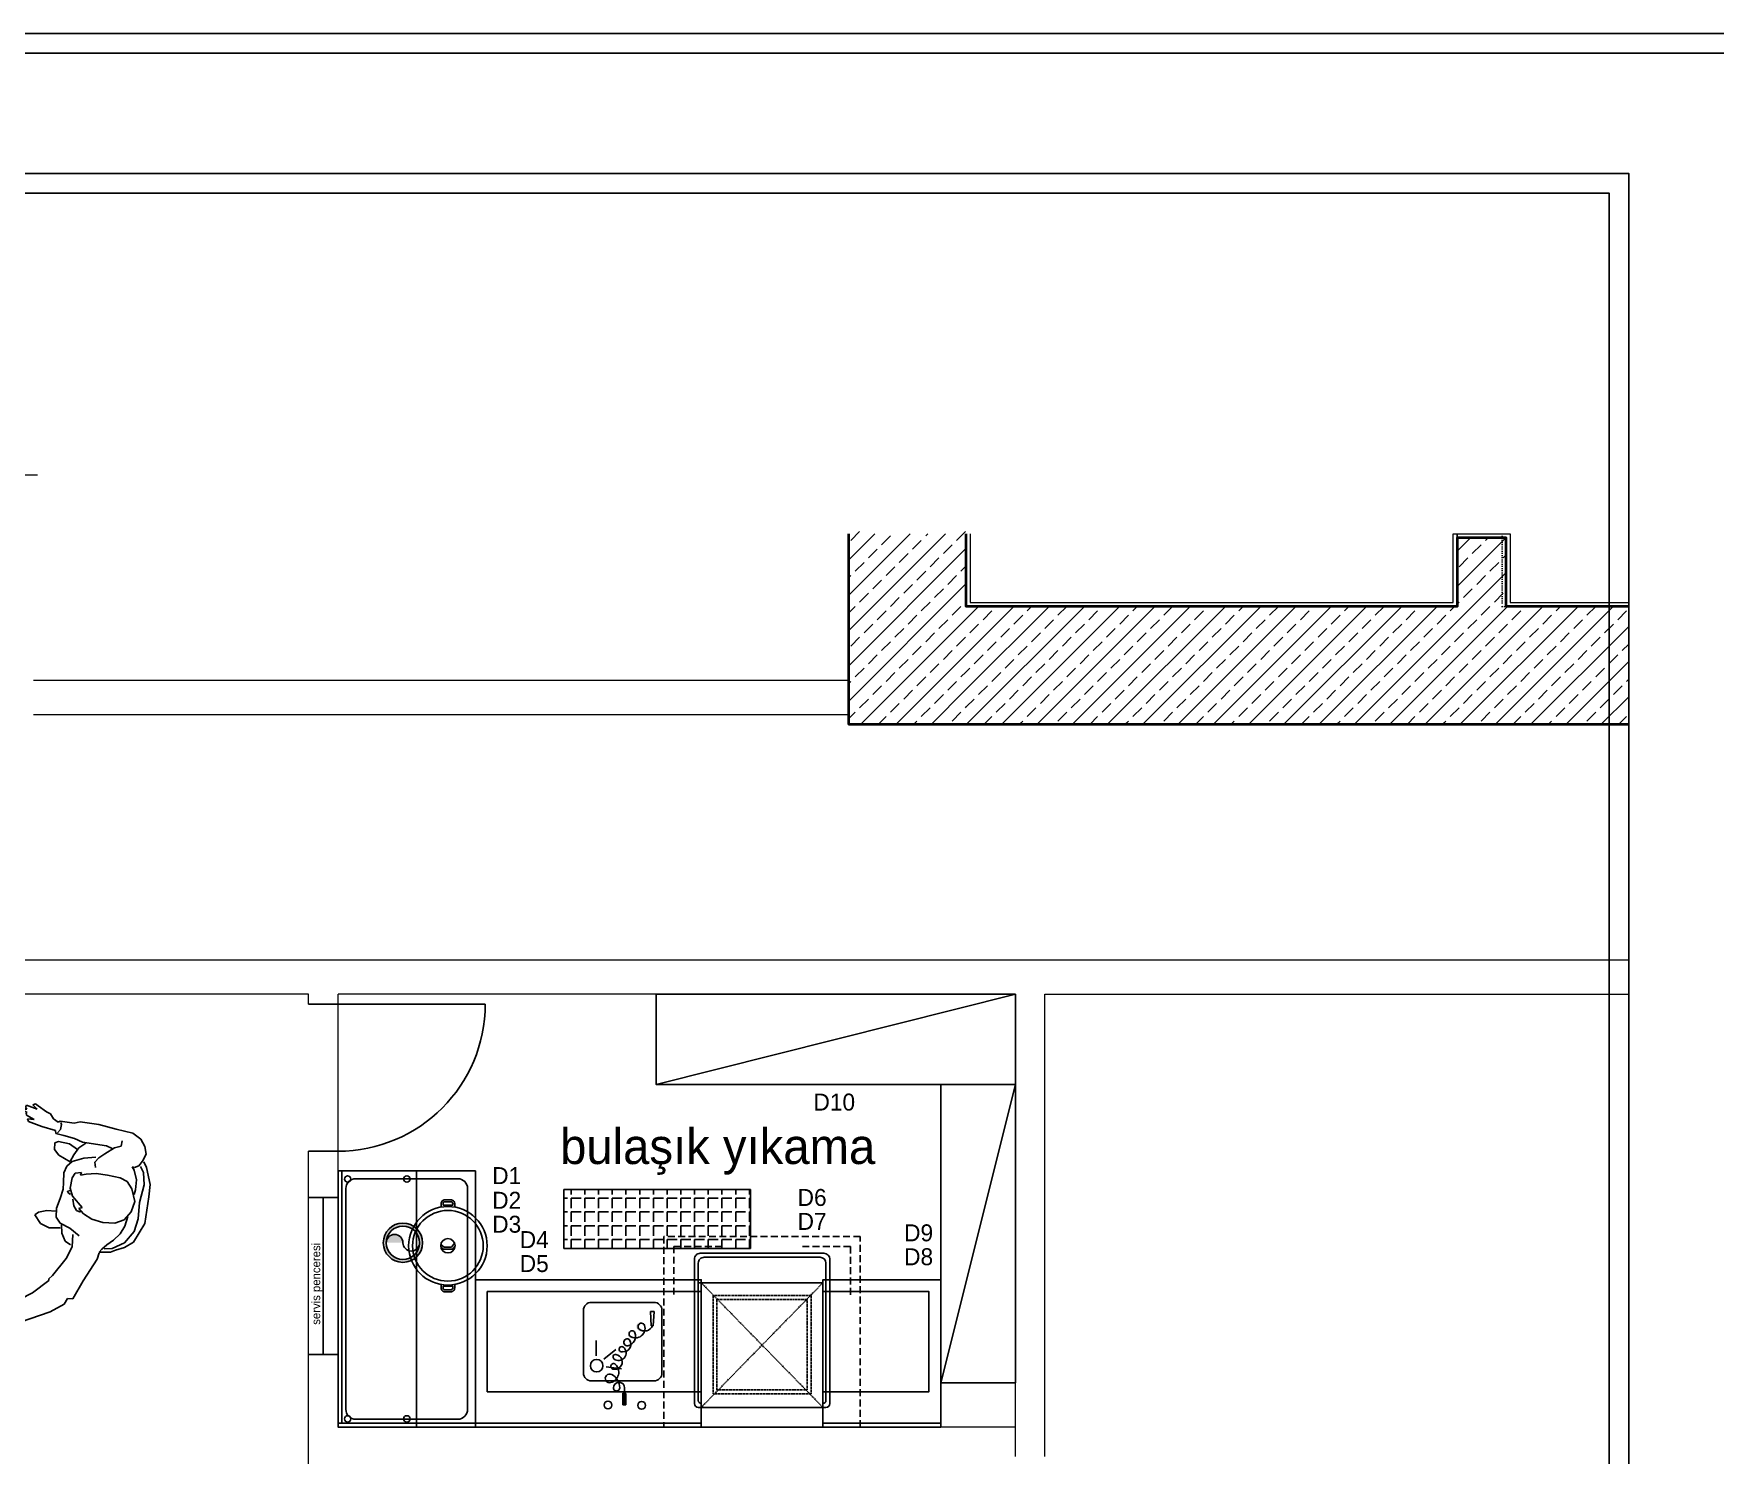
# Model space of a CAD drawing. Header units: millimetres. Extents: x 1650 to 6065, y 324 to 3836.
# Drawn here: x 3627 to 4484, y 2932 to 3657 of the extents above; entities that cross this region are included whole.
import ezdxf
from ezdxf.enums import TextEntityAlignment as Align

# ---------------------------------------------------------------- set-up
doc = ezdxf.new("R2010")
doc.units = ezdxf.units.MM
for name, pattern in [('DASHED', [0.75, 0.5, -0.25]), ('DOME_Dot 1 mm', [1, 0, -1]), ('HIDDEN2', [4.7625, 3.175, -1.5875])]:
    doc.linetypes.add(name, pattern=pattern)
for name, color, linetype, lineweight in [('00-cizim', 7, 'Continuous', 0), ('A-STRS-1', 254, 'DOME_Dot 1 mm', 5), ('A-WALL-FULL-3', 7, 'Continuous', 15), ('BAL-PERDE', 111, 'Continuous', 40), ('porselen kaplama', 181, 'Continuous', 5), ('sıvaa', 142, 'Continuous', 5)]:
    doc.layers.add(name, color=color, linetype=linetype, lineweight=lineweight)
doc.layers.add('A-WALL-PATT-1', color=7, linetype='Continuous', lineweight=5, true_color=0x737373)
for name, color, linetype in [('Kıtc-002 Çizgi', 7, 'Continuous'), ('mekanik şaft....', 7, 'Continuous'), ('S2000-002 Çizgi', 7, 'Continuous')]:
    doc.layers.add(name, color=color, linetype=linetype)
doc.styles.add('TAKSİM', font='GOTHIC.TTF', dxfattribs={"height": 20})
pattern_1 = [(45, (-71799.261, 82599.877), (-8.9802561, 8.9802561), []), (45, (-71790.281, 82599.877), (-8.9802561, 8.9802561), [6.35, -3.175])]

# ---------------------------------------------------------------- blocks, each defined once
blk = doc.blocks.new('A$C53E03B34')
at = {"layer": 'Kıtc-002 Çizgi'}
for points in [[(3.74, 16.55), (2, 16.55, -0.414214), (0, 18.55), (0, 21.45, -0.414214), (2, 23.45), (3.74, 23.45)], [(43.14, 16.55), (44.87, 16.55, 0.414214), (46.87, 18.55), (46.87, 21.45, 0.414214), (44.87, 23.45), (43.14, 23.45)]]:
    blk.add_lwpolyline(points, format="xyb", dxfattribs=at)
for points in [[(2.83, 17.55), (2, 17.55, -0.414214), (1, 18.55), (1, 21.45, -0.414214), (2, 22.45), (2.83, 22.45)], [(44.05, 17.55), (44.87, 17.55, 0.414214), (45.87, 18.55), (45.87, 21.45, 0.414214), (44.87, 22.45), (44.05, 22.45)]]:
    blk.add_lwpolyline(points, format="xyb", close=True, dxfattribs=at)
for points in [[(22.08, 23.4), (24.16, 21.79), (24.16, 18.12), (22.75, 16.4)], [(23.49, 23.65), (25.16, 22.26), (25.16, 17.69), (23.76, 16.35)]]:
    blk.add_lwpolyline(points, dxfattribs=at)
for radius in [20, 18, 3.66]:
    blk.add_circle((23.44, 20), radius, dxfattribs=at)
blk = doc.blocks.new('A$C7ED97EAE')
at = {"layer": 'S2000-002 Çizgi'}
for p, q in [((3.5, 88.5), (65.5, 88.5)), ((3.5, 15), (3.5, 88.5)), ((65.5, 88.5), (65.5, 15)), ((2, 78.5), (3.5, 78.5)), ((3.5, 78.5), (65.5, 78.5)), ((65.5, 78.5), (67, 78.5)), ((0, 3), (0, 76.5)), ((2, 5), (2, 75)), ((3.5, 76.5), (3.5, 76.5)), ((65.5, 76.5), (65.5, 76.5)), ((67, 75), (67, 5)), ((69, 76.5), (69, 3)), ((65.5, 15), (3.5, 15)), ((67, 15), (65.5, 15)), ((66, 0), (3, 0)), ((64, 2), (5, 2))]:
    blk.add_line(p, q, dxfattribs=at)
at = {"layer": 'S2000-002 Çizgi', "linetype": 'DASHED'}
for p, q in [((65.5, 78.5), (3.5, 15)), ((65.5, 15), (3.5, 78.5))]:
    blk.add_line(p, q, dxfattribs=at)
for points in [[(9.5, 21.5), (59.5, 21.5), (59.5, 71.5), (9.5, 71.5)], [(11.5, 23.5), (57.5, 23.5), (57.5, 69.5), (11.5, 69.5)]]:
    blk.add_lwpolyline(points, close=True, dxfattribs=at)
at = {"layer": 'S2000-002 Çizgi'}
for centre, radius, start, end in [((2, 76.5), 2, 90, 180), ((67, 76.5), 2, 0, 90), ((3.5, 75), 1.5, 90, 180), ((65.5, 75), 1.5, 0, 90), ((3, 3), 3, 180, 270), ((5, 5), 3, 180, 270), ((64, 5), 3, 270, 0), ((66, 3), 3, 270, 0)]:
    blk.add_arc(centre, radius, start, end, dxfattribs=at)
blk = doc.blocks.new('A$C7BE05278')
at = {"layer": 'S2000-002 Çizgi'}
h = blk.add_hatch(color=256, dxfattribs=at)
h.paths.add_polyline_path([(4.65, 9.9, -0.025454), (4.81, 10.42, 0.278063), (0.77, 7.52), (1.23, 7.32, -0.265675)])
h.paths.add_polyline_path([(5.35, 10.43, 0.028094), (4.81, 10.42, 0.025454), (4.65, 9.9, -0.030609), (5.18, 9.93, -0.027259)])
h.paths.add_polyline_path([(5.35, 10.43, 0.027259), (5.18, 9.93, -0.171751), (7.9, 8.98), (7.9, 8.98), (7.9, 8.98, -1.347305), (5.22, 7.15, -0.147228), (5.18, 9.93, 0.030609), (4.65, 9.9, 0.138731), (4.75, 7, 1.347306), (8.21, 9.37, 0.162476)])
h.paths.add_polyline_path([(12.46, 12.66), (12.73, 13.08, 0.483116), (4.81, 10.42, -0.028094), (5.35, 10.43, -0.470681)])
for p, q in [((14.4, 47.58), (14.34, 41.67)), ((14.4, 47.58), (14.34, 41.67)), ((15.96, 47.57), (14.4, 47.58)), ((15.96, 47.57), (14.4, 47.58)), ((15.05, 47.56), (14.97, 38.92)), ((15.9, 41.65), (15.96, 47.57)), ((15.9, 41.65), (15.96, 47.57)), ((14.34, 41.67), (15.9, 41.65)), ((14.34, 41.67), (15.9, 41.65)), ((0.47, 7.33), (0, 0.02)), ((0.47, 7.33), (0, 0.02)), ((0, 0.02), (1.86, 0)), ((1.54, 7.31), (0.47, 7.33)), ((1.54, 7.31), (0.47, 7.33)), ((1.86, 0), (1.54, 7.31)), ((1.86, 0), (1.54, 7.31))]:
    blk.add_line(p, q, dxfattribs=at)
for centre in [(6.31, 47.78), (23.47, 47.61)]:
    blk.add_circle(centre, 1.99, dxfattribs=at)
for centre, radius, start, end in [((17.83, 38.9), 2.86, 179.43001, 359.43001), ((19.09, 38.88), 1.6, 359.43001, 179.43001), ((25.13, 38.82), 7.64, 179.43001, 242.03458), ((23.49, 30.88), 5.53, 105.76632, 225.7833), ((22.59, 34.05), 2.23, 242.03458, 105.76632), ((20, 25.62), 3.8, 74.94983, 261.67628), ((20.62, 27.93), 1.41, 225.7833, 74.94983), ((14.42, 12.56), 4.98, 103.11986, 200.77428), ((15.59, 16.68), 3.77, 86.01564, 220.67721), ((13.69, 15.69), 1.76, 236.80878, 103.11986), ((18.07, 21.08), 3.83, 52.40892, 229.11119), ((16.45, 19.21), 1.37, 229.11119, 116.32433), ((19.64, 23.11), 1.26, 261.67628, 52.40892), ((4.79, 5.59), 4.31, 51.245, 156.7533), ((9.42, 8.58), 4.83, 57.01034, 197.57947), ((6.43, 7.63), 1.7, 197.57947, 51.245), ((11.21, 11.34), 1.54, 200.77428, 57.01034)]:
    blk.add_arc(centre, radius, start, end, dxfattribs=at)
blk.add_solid([(15.9, 41.65), (14.34, 41.67), (15.96, 47.57), (14.4, 47.58)], dxfattribs=at)
blk = doc.blocks.new('R97')
at = {"color": 0, "linetype": 'ByBlock'}
for p, q in [((72.7, 1286.9), (25, 1266.7)), ((87.4, 1294.2), (72.7, 1286.9)), ((74.6, 1270.3), (100.3, 1286.9)), ((100.3, 1286.9), (87.4, 1294.2)), ((-474.6, 1228.1), (-502.2, 1195.1)), ((-428.7, 1250.1), (-474.6, 1228.1)), ((-340.5, 1252), (-428.7, 1250.1)), ((-382.8, 1173.1), (-382.8, 1200.6)), ((-248.7, 1257.5), (-340.5, 1252)), ((-153.2, 1252), (-248.7, 1257.5)), ((-125.6, 1239.1), (-153.2, 1252)), ((-54, 1233.6), (-125.6, 1239.1)), ((-58.2, 1227.8), (-63.4, 1218.8)), ((-63.4, 1218.8), (-63.4, 1192.8)), ((-44.8, 1226.3), (-54, 1233.6)), ((-17.3, 1239.1), (-44.8, 1226.3)), ((2.9, 1261.2), (-17.3, 1239.1)), ((25, 1266.7), (2.9, 1261.2)), ((131.5, 1279.5), (74.6, 1270.3)), ((78.3, 1215.3), (120.5, 1228.1)), ((111.3, 1211.6), (78.3, 1215.3)), ((104, 1198.8), (111.3, 1211.6)), ((120.5, 1242.8), (140.7, 1248.3)), ((124.2, 1239.1), (120.5, 1242.8)), ((120.5, 1228.1), (124.2, 1239.1)), ((126, 1259.3), (133.4, 1268.5)), ((137, 1257.5), (126, 1259.3)), ((133.4, 1268.5), (131.5, 1279.5)), ((140.7, 1248.3), (137, 1257.5)), ((-531.6, 1092.3), (-513.2, 1118)), ((-502.2, 1195.1), (-516.9, 1158.4)), ((-516.9, 1158.4), (-505.9, 1119.8)), ((-505.9, 1119.8), (-491.2, 1092.3)), ((-351.6, 1156.5), (-382.8, 1173.1)), ((-309.3, 1118), (-351.6, 1156.5)), ((-340.5, 1151), (-309.3, 1158.4)), ((-309.3, 1158.4), (-186.2, 1152.9)), ((-283.6, 1090.5), (-309.3, 1118)), ((-173.4, 1119.8), (-204.6, 1151)), ((-186.2, 1152.9), (-142.2, 1162.1)), ((-156.9, 1079.5), (-173.4, 1119.8)), ((-123.8, 1130.9), (-169.7, 1110.7)), ((-142.2, 1162.1), (-87.1, 1165.7)), ((-66.9, 1130.9), (-123.8, 1130.9)), ((-87.1, 1165.7), (-44.8, 1167.6)), ((-48.5, 1119.8), (-66.9, 1130.9)), ((-63.4, 1192.8), (-51.8, 1173.4)), ((-54, 1086.8), (-48.5, 1119.8)), ((-44.8, 1167.6), (-39.3, 1182.2)), ((-39.3, 1182.2), (32.3, 1187.7)), ((32.3, 1187.7), (104, 1198.8)), ((-568.3, 1011.6), (-531.6, 1092.3)), ((-538.9, 1004.2), (-522.4, 1064.8)), ((-522.4, 1064.8), (-500.3, 1090.5)), ((-472.8, 1066.6), (-494.8, 1020.7)), ((-491.2, 1092.3), (-472.8, 1079.5)), ((-459.9, 1081.3), (-472.8, 1066.6)), ((-472.8, 1079.5), (-459.9, 1081.3)), ((-268.9, 1064.8), (-283.6, 1090.5)), ((-278.1, 1039.1), (-268.9, 1064.8)), ((-268.9, 1092.3), (-210.1, 1074)), ((-210.1, 1074), (-155, 1044.6)), ((-145.8, 1042.8), (-156.9, 1079.5)), ((-155, 1044.6), (-133, 1017.1)), ((-145.8, 1040.9), (-81.5, 1063)), ((-81.5, 1063), (-54, 1086.8)), ((-581.2, 811.5), (-573.8, 949.2)), ((-573.8, 949.2), (-568.3, 1011.6)), ((-533.4, 910.6), (-538.9, 1004.2)), ((-480.1, 971.2), (-509.5, 910.6)), ((-494.8, 1020.7), (-500.3, 969.4)), ((-500.3, 969.4), (-498.5, 945.5)), ((-450.7, 1002.4), (-480.1, 971.2)), ((-412.2, 1013.4), (-450.7, 1002.4)), ((-346, 1013.4), (-412.2, 1013.4)), ((-287.3, 1009.7), (-346, 1013.4)), ((-237.7, 996.9), (-287.3, 1009.7)), ((-210.1, 985.9), (-237.7, 996.9)), ((-212, 1000.6), (-210.1, 985.9)), ((-182.6, 989.5), (-212, 1000.6)), ((-171.6, 963.8), (-182.6, 989.5)), ((-173.4, 910.6), (-171.6, 963.8)), ((-133, 1017.1), (-125.6, 980.4)), ((-125.6, 980.4), (-133, 930.8)), ((-544.4, 828), (-533.4, 910.6)), ((-509.5, 910.6), (-502.2, 855.6)), ((-252.4, 826.2), (-193.6, 872.1)), ((-197.3, 857.4), (-210.1, 826.2)), ((-193.6, 872.1), (-173.4, 910.6)), ((-164.2, 886.8), (-180.7, 879.4)), ((-177.1, 899.6), (-164.2, 892.3)), ((-164.2, 892.3), (-164.2, 886.8)), ((-133, 930.8), (-138.5, 897.8)), ((-138.5, 897.8), (-133, 848.2)), ((-544.4, 706.9), (-581.2, 811.5)), ((-537.1, 760.1), (-544.4, 828)), ((-502.2, 855.6), (-474.6, 807.9)), ((-489.3, 828), (-485.6, 776.7)), ((-485.6, 776.7), (-469.1, 734.4)), ((-474.6, 807.9), (-432.4, 782.2)), ((-432.4, 782.2), (-371.8, 773)), ((-371.8, 773), (-313, 778.5)), ((-313, 778.5), (-265.2, 795)), ((-265.2, 795), (-237.7, 817)), ((-237.7, 817), (-252.4, 826.2)), ((-226.7, 806), (-248.7, 800.5)), ((-210.1, 826.2), (-226.7, 806)), ((-133, 848.2), (-125.6, 796.8)), ((-125.6, 796.8), (-133, 751)), ((-79.7, 774.8), (-125.6, 780.3)), ((-39.3, 758.3), (-79.7, 774.8)), ((-505.9, 670.2), (-544.4, 706.9)), ((-500.3, 694.1), (-537.1, 760.1)), ((-445.2, 653.7), (-500.3, 694.1)), ((-469.1, 734.4), (-443.4, 695.9)), ((-443.4, 695.9), (-414, 664.7)), ((-212, 710.6), (-267.1, 681.2)), ((-158.7, 725.3), (-212, 710.6)), ((-177.9, 676.4), (-167.8, 719)), ((-164.2, 701.4), (-109.1, 690.4)), ((-133, 751), (-158.7, 725.3)), ((-109.1, 690.4), (-61.3, 703.2)), ((-61.3, 703.2), (-24.6, 739.9)), ((-24.6, 739.9), (-39.3, 758.3)), ((-463.6, 648.2), (-505.9, 670.2)), ((-439.7, 633.5), (-463.6, 648.2)), ((-404.8, 642.7), (-445.2, 653.7)), ((-384.6, 620.7), (-439.7, 633.5)), ((-414, 664.7), (-393.8, 639)), ((-393.8, 639), (-384.6, 620.7)), ((-384.8, 617.7), (-380.8, 583.4)), ((-243.4, 619.7), (-233.3, 682.3)), ((-225.2, 555.2), (-243.4, 619.7)), ((-232.7, 627.8), (-202.3, 639.9)), ((-202.3, 639.9), (-177.9, 676.4)), ((-380.8, 583.4), (-334.3, 462.4)), ((-174.8, 456.3), (-225.2, 555.2)), ((-334.3, 462.4), (-300, 361.5)), ((-160.6, 436.1), (-174.8, 456.3)), ((-162.6, 428), (-160.6, 436.1)), ((-300, 361.5), (-273.7, 357.4)), ((-273.7, 357.4), (-263.6, 325.1)), ((-94, 349.4), (-162.6, 428)), ((13.1, 262.6), (-94, 349.4)), ((-263.6, 325.1), (-201, 272.7)), ((-201, 272.7), (-61.7, 189.9)), ((23.2, 232.3), (13.1, 262.6)), ((-61.7, 189.9), (-23.3, 179.9)), ((-23.3, 179.9), (31.2, 145.6)), ((75.7, 183.9), (23.2, 232.3)), ((34.2, 151.3), (44.7, 172.1)), ((44.7, 172.1), (58.6, 186)), ((58.6, 186), (70.8, 184.3)), ((71.6, 169.8), (75.7, 183.9)), ((31.2, 145.6), (49.4, 145.6)), ((49.4, 145.6), (75.7, 72.9)), ((87.8, 149.6), (71.6, 169.8)), ((86.1, 111.3), (108.1, 97.8)), ((122.1, 117.3), (87.8, 149.6)), ((108.1, 97.8), (118.2, 74.1)), ((160.5, 72.9), (122.1, 117.3)), ((75.7, 72.9), (116.1, 24.5)), ((94.5, 62.3), (85.1, 73.8)), ((119.9, 47.1), (94.5, 62.3)), ((116.1, 24.5), (178.7, -26)), ((118.2, 74.1), (121.6, 60.6)), ((141.9, 36.9), (119.9, 47.1)), ((121.6, 60.6), (136.3, 47.9)), ((136.3, 47.9), (141.9, 36.9)), ((174.6, 40.6), (160.5, 72.9)), ((170.6, 38.6), (174.6, 40.6)), ((176.6, 14.4), (170.6, 38.6)), ((172.6, 10.4), (176.6, 14.4)), ((188.8, -19.9), (172.6, 10.4)), ((178.7, -26), (188.8, -19.9))]:
    blk.add_line(p, q, dxfattribs=at)

msp = doc.modelspace()

# ---------------------------------------------------------------- hatches: boundary and pattern name
h = msp.add_hatch()
h.set_pattern_fill('ANGLE', color=256, angle=630)
h.set_pattern_definition([(270, (-1756.8155, 5319.511), (6.985, 1e-14), [5.08, -1.905]), (360, (-1756.8155, 5319.511), (-1e-14, 6.985), [5.08, -1.905])])
h.paths.add_polyline_path([(3897.368, 3067.832), (3897.368, 3037.832), (3992.368, 3037.832), (3992.368, 3067.832)])
at = {"layer": 'A-WALL-PATT-1'}
h = msp.add_hatch(dxfattribs=at)
h.set_pattern_fill('ANSI33', color=256, scale=2, style=0)
h.set_pattern_definition(pattern_1)
h.paths.add_polyline_path([(4377.312, 3364.83), (4377.312, 3399.83), (4352.312, 3399.83), (4352.312, 3364.83)], flags=0)
h = msp.add_hatch(dxfattribs=at)
h.set_pattern_fill('ANSI33', color=256, scale=2, style=0)
h.set_pattern_definition(pattern_1)
h.paths.add_polyline_path([(4439.712, 3304.83), (4439.712, 3364.83), (4102.312, 3364.83), (4102.312, 3304.83)])
at = {"layer": 'S2000-002 Çizgi'}
h = msp.add_hatch(color=256, dxfattribs=at)
edge = h.paths.add_edge_path(flags=17)
edge.add_arc((3815.373, 3040.716), 8.5, 0, 360)
edge = h.paths.add_edge_path()
edge.add_arc((3815.373, 3040.716), 10, 0, 360)
edge = h.paths.add_edge_path(flags=16)
edge.add_arc((3811.123, 3040.716), 4.25, 0, 180)

# ---------------------------------------------------------------- linework, layer by layer
at = {"color": 4}
msp.add_line((4102.312, 3364.83, 0), (4102.312, 3401.83, 0), dxfattribs=at)
for p, q in [((4352.312, 3401.83, 0), (4352.312, 3399.83, 0)), ((3857.312, 3162.33, 0), (3767.312, 3162.33, 0)), ((4127.312, 3167.33, 0), (3944.312, 3121.33, 0)), ((4127.312, 3121.33, 0), (4089.312, 2969.33, 0)), ((3782.312, 3087.33, 0), (3767.312, 3087.33, 0)), ((3767.312, 3063.819), (3782.312, 3063.819)), ((3774.812, 3063.819), (3774.812, 2983.819)), ((3767.312, 2983.819), (3782.312, 2983.819))]:
    msp.add_line(p, q)
at = {"elevation": 0}
for points in [[(1812.193, 716.641), (5927.193, 716.641), (5927.193, 3656.641), (1812.193, 3656.641)], [(1822.193, 726.641), (5917.193, 726.641), (5917.193, 3646.641), (1822.193, 3646.641)], [(2484.846, 324.381), (2484.846, 3585.452), (4439.712, 3585.452), (4439.712, 324.381)], [(2494.846, 334.381), (2494.846, 3575.452), (4429.712, 3575.452), (4429.712, 334.381)], [(4127.312, 3167.33), (3944.312, 3167.33), (3944.312, 3121.33), (4127.312, 3121.33)], [(4089.312, 2969.33), (4127.312, 2969.33), (4127.312, 3121.33), (4089.312, 3121.33)], [(3992.368, 3037.832), (3992.368, 3067.832), (3897.368, 3067.832), (3897.368, 3037.832)]]:
    msp.add_lwpolyline(points, close=True, dxfattribs=at)
msp.add_arc((3782.312, 3162.33, 0), 75, 270, 360)
at = {"layer": '00-cizim', "color": 251, "linetype": 'HIDDEN2', "lineweight": 0, "ltscale": 0.1, "true_color": 0x636466}
for p, q in [((4042.312, 3304.58, 0), (4042.312, 3401.83, 0)), ((4102.312, 3364.58, 0), (4102.312, 3401.83, 0))]:
    msp.add_line(p, q, dxfattribs=at)
at = {"layer": '00-cizim', "lineweight": 0, "elevation": 0}
msp.add_lwpolyline([(4102.312, 3401.83), (4102.312, 3364.58)], dxfattribs=at)
at = {"layer": 'A-STRS-1'}
for p, q in [((4375.312, 3401.83, 0), (4375.312, 3364.83, 0)), ((4375.312, 3364.83, 0), (4439.712, 3364.83, 0))]:
    msp.add_line(p, q, dxfattribs=at)
at = {"layer": 'A-WALL-FULL-3'}
for p, q in [((3627.272, 3327.33, 0), (4042.312, 3327.33, 0)), ((3627.272, 3309.83, 0), (4042.312, 3309.83, 0)), ((3767.312, 3167.33, 0), (2837.312, 3167.33, 0)), ((3767.312, 3162.33, 0), (3767.312, 3167.33, 0)), ((4127.312, 3167.33, 0), (3782.312, 3167.33, 0)), ((3782.312, 2946.83, 0), (3782.312, 3167.33, 0)), ((4127.312, 2931.83, 0), (4127.312, 3167.33, 0)), ((3767.312, 2706.83, 0), (3767.312, 3087.33, 0)), ((4127.312, 2946.83, 0), (3782.312, 2946.83, 0))]:
    msp.add_line(p, q, dxfattribs=at)
at = {"layer": 'A-WALL-FULL-3', "elevation": 0}
for points in [[(3382.272, 3399.83), (3382.272, 3184.831), (4439.712, 3184.831)], [(4142.312, 2931.83), (4142.312, 3167.33), (4439.712, 3167.33)]]:
    msp.add_lwpolyline(points, dxfattribs=at)
at = {"layer": 'A-WALL-PATT-1', "linetype": 'Continuous'}
for p, q in [((4042.312, 3388.348, 0), (4055.794, 3401.83, 0)), ((4042.312, 3370.388, 0), (4073.755, 3401.83, 0)), ((4042.312, 3352.427, 0), (4091.715, 3401.83, 0)), ((4043.492, 3398.508, 0), (4047.982, 3402.999, 0)), ((4059.207, 3396.263, 0), (4063.698, 3400.753, 0)), ((4081.658, 3400.753, 0), (4082.735, 3401.83, 0)), ((4097.374, 3398.508, 0), (4101.864, 3402.999, 0)), ((4042.312, 3334.467, 0), (4102.312, 3394.467, 0)), ((4052.472, 3389.528, 0), (4056.962, 3394.018, 0)), ((4074.923, 3394.018, 0), (4079.413, 3398.508, 0)), ((4090.638, 3391.773, 0), (4095.128, 3396.263, 0)), ((4045.737, 3382.793, 0), (4050.227, 3387.283, 0)), ((4061.452, 3380.548, 0), (4065.943, 3385.038, 0)), ((4068.188, 3387.283, 0), (4072.678, 3391.773, 0)), ((4083.903, 3385.038, 0), (4088.393, 3389.528, 0)), ((4099.619, 3382.793, 0), (4102.312, 3385.486, 0)), ((4042.312, 3379.368, 0), (4043.492, 3380.548, 0)), ((4042.312, 3316.506, 0), (4102.312, 3376.506, 0)), ((4054.717, 3373.813, 0), (4059.207, 3378.303, 0)), ((4070.433, 3371.568, 0), (4074.923, 3376.058, 0)), ((4077.168, 3378.303, 0), (4081.658, 3382.793, 0)), ((4092.883, 3376.058, 0), (4097.374, 3380.548, 0)), ((4047.982, 3367.078, 0), (4052.472, 3371.568, 0)), ((4063.698, 3364.832, 0), (4068.188, 3369.323, 0)), ((4079.413, 3362.587, 0), (4083.903, 3367.078, 0)), ((4086.148, 3369.323, 0), (4090.638, 3373.813, 0)), ((4101.864, 3367.078, 0), (4102.312, 3367.526, 0)), ((4042.312, 3361.407, 0), (4045.737, 3364.832, 0)), ((4048.597, 3304.83, 0), (4102.312, 3358.546, 0)), ((4056.962, 3358.097, 0), (4061.452, 3362.587, 0)), ((4072.678, 3355.852, 0), (4077.168, 3360.342, 0)), ((4088.393, 3353.607, 0), (4092.883, 3358.097, 0)), ((4095.128, 3360.342, 0), (4099.619, 3364.832, 0)), ((4050.227, 3351.362, 0), (4054.717, 3355.852, 0)), ((4065.943, 3349.117, 0), (4070.433, 3353.607, 0)), ((4081.658, 3346.872, 0), (4086.148, 3351.362, 0)), ((4043.492, 3344.627, 0), (4047.982, 3349.117, 0)), ((4059.207, 3342.382, 0), (4063.698, 3346.872, 0)), ((4074.923, 3340.137, 0), (4079.413, 3344.627, 0)), ((4090.638, 3337.892, 0), (4095.128, 3342.382, 0)), ((4097.374, 3344.627, 0), (4101.864, 3349.117, 0)), ((4045.737, 3328.911, 0), (4050.227, 3333.402, 0)), ((4052.472, 3335.647, 0), (4056.962, 3340.137, 0)), ((4066.557, 3304.83, 0), (4102.312, 3340.585, 0)), ((4068.188, 3333.402, 0), (4072.678, 3337.892, 0)), ((4083.903, 3331.156, 0), (4088.393, 3335.647, 0)), ((4042.312, 3325.486, 0), (4043.492, 3326.666, 0)), ((4054.717, 3319.931, 0), (4059.207, 3324.421, 0)), ((4061.452, 3326.666, 0), (4065.943, 3331.156, 0)), ((4077.168, 3324.421, 0), (4081.658, 3328.911, 0)), ((4092.883, 3322.176, 0), (4097.374, 3326.666, 0)), ((4099.619, 3328.911, 0), (4102.312, 3331.605, 0)), ((4047.982, 3313.196, 0), (4052.472, 3317.686, 0)), ((4063.698, 3310.951, 0), (4068.188, 3315.441, 0)), ((4070.433, 3317.686, 0), (4074.923, 3322.176, 0)), ((4084.518, 3304.83, 0), (4102.312, 3322.625, 0)), ((4086.148, 3315.441, 0), (4090.638, 3319.931, 0)), ((4042.312, 3307.526, 0), (4045.737, 3310.951, 0)), ((4057.577, 3304.83, 0), (4061.452, 3308.706, 0)), ((4075.538, 3304.83, 0), (4077.168, 3306.461, 0)), ((4079.413, 3308.706, 0), (4083.903, 3313.196, 0)), ((4095.128, 3306.461, 0), (4099.619, 3310.951, 0)), ((4101.864, 3313.196, 0), (4102.312, 3313.644, 0))]:
    msp.add_line(p, q, dxfattribs=at)
at = {"layer": 'BAL-PERDE'}
for p, q in [((4042.312, 3401.83, 0), (4042.312, 3304.83, 0)), ((4042.312, 3304.83, 0), (4102.312, 3304.83, 0)), ((4102.312, 3304.83, 0), (4439.712, 3304.83, 0))]:
    msp.add_line(p, q, dxfattribs=at)
at = {"layer": 'BAL-PERDE', "elevation": 0}
msp.add_lwpolyline([(4439.712, 3364.83), (4377.312, 3364.83), (4377.312, 3399.83), (4352.312, 3399.83), (4352.312, 3364.83), (4102.312, 3364.83), (4102.312, 3401.83)], dxfattribs=at)
msp.add_lwpolyline([(4439.712, 3364.83), (4377.312, 3364.83), (4377.312, 3399.83), (4352.312, 3399.83), (4352.312, 3364.83), (4102.312, 3364.83), (4102.312, 3401.83)], dxfattribs=at)
at = {"layer": 'mekanik şaft....', "color": 4}
for p, q in [((4102.312, 3364.83, 0), (4102.312, 3401.83, 0)), ((4352.312, 3364.83, 0), (4352.312, 3401.83, 0)), ((4302.312, 3364.83, 0), (4352.312, 3364.83, 0))]:
    msp.add_line(p, q, dxfattribs=at)
at = {"layer": 'porselen kaplama'}
msp.add_line((3505.272, 3431.83, 0), (3629.272, 3431.83, 0), dxfattribs=at)
at = {"layer": 'porselen kaplama', "elevation": 0}
msp.add_lwpolyline([(2484.846, 3585.452), (4439.712, 3585.452), (4439.712, 324.381), (2484.846, 324.381)], close=True, dxfattribs=at)
msp.add_lwpolyline([(2484.846, 3585.452), (4439.712, 3585.452), (4439.712, 324.381), (2484.846, 324.381)], close=True, dxfattribs=at)
at = {"layer": 'S2000-002 Çizgi'}
for p, q in [((3913.831, 2983.041, 0), (3913.831, 2990.931, 0)), ((3917.739, 2981.378, 0), (3923.837, 2986.385, 0)), ((3918.97, 2977.568, 0), (3926.781, 2976.456, 0))]:
    msp.add_line(p, q, dxfattribs=at)
at = {"layer": 'S2000-002 Çizgi', "elevation": 0}
for points in [[(3782.312, 2946.83), (3782.312, 3077.33), (3852.312, 3077.33), (3852.312, 2946.83)], [(3782.312, 3077.33), (3782.312, 2946.83), (3822.312, 2946.83), (3822.312, 3077.33)], [(3784.312, 2948.83), (3784.312, 3077.33), (3782.312, 3077.33), (3782.312, 2948.83)], [(3967.312, 2946.83), (3852.312, 2946.83), (3852.312, 3021.83), (3967.312, 3021.83)], [(3967.312, 2964.83), (3858.312, 2964.83), (3858.312, 3015.83), (3967.312, 3015.83)], [(4029.312, 2946.83), (4089.312, 2946.83), (4089.312, 3021.83), (4029.312, 3021.83)], [(4029.312, 2964.83), (4083.312, 2964.83), (4083.312, 3015.83), (4029.312, 3015.83)], [(3852.312, 2948.83), (3852.312, 2946.83), (3782.312, 2946.83), (3782.312, 2948.83)], [(3967.312, 2946.83), (3852.312, 2946.83), (3852.312, 2948.83), (3967.312, 2948.83)], [(4089.312, 2948.83), (4029.312, 2948.83), (4029.312, 2946.83), (4089.312, 2946.83)]]:
    msp.add_lwpolyline(points, close=True, dxfattribs=at)
for points in [[(3786.312, 2955.83), (3786.312, 3068.33, -0.4142136), (3791.312, 3073.33), (3843.312, 3073.33, -0.4142136), (3848.312, 3068.33), (3848.312, 2955.83, -0.4142136), (3843.312, 2950.83), (3791.312, 2950.83, -0.4142136)], [(3911.312, 3010.33), (3943.312, 3010.33, -0.4142136), (3947.312, 3006.33), (3947.312, 2974.33, -0.4142136), (3943.312, 2970.33), (3911.312, 2970.33, -0.4142136), (3907.312, 2974.33), (3907.312, 3006.33, -0.4142136)]]:
    msp.add_lwpolyline(points, format="xyb", close=True, dxfattribs=at)
at = {"layer": 'S2000-002 Çizgi', "linetype": 'DASHED', "ltscale": 7, "elevation": 0}
msp.add_lwpolyline([(4048.312, 3043.83), (3948.312, 3043.83), (3948.312, 2946.83), (4048.312, 2946.83)], close=True, dxfattribs=at)
for points in [[(3977.892, 3038.83), (3953.312, 3038.83), (3953.312, 3014.25)], [(4043.312, 3014.25), (4043.312, 3038.83), (4018.732, 3038.83)]]:
    msp.add_lwpolyline(points, dxfattribs=at)
at = {"layer": 'S2000-002 Çizgi'}
for centre, radius in [((3787.22, 3073.184, 0), 1.648), ((3817.403, 3073.184, 0), 1.648), ((3815.373, 3040.716, 0), 10), ((3815.373, 3040.716, 0), 8.5), ((3914.026, 2978.075, 0), 3.188), ((3787.22, 2950.976, 0), 1.648), ((3817.403, 2950.976, 0), 1.648)]:
    msp.add_circle(centre, radius, dxfattribs=at)
for centre, start, end in [((3811.123, 3040.716, 0), 0, 180), ((3819.623, 3040.716, 0), 180, 0)]:
    msp.add_arc(centre, 4.25, start, end, dxfattribs=at)
at = {"layer": 'sıvaa', "ltscale": 5, "elevation": 0}
msp.add_lwpolyline([(4104.312, 3401.83), (4104.312, 3366.83), (4350.312, 3366.83), (4350.312, 3401.83), (4379.312, 3401.83), (4379.312, 3366.83), (4439.712, 3366.83)], dxfattribs=at)

# ---------------------------------------------------------------- block references
at = {"xscale": -0.1, "yscale": 0.1, "zscale": 0.1, "rotation": 348.2408145804578}
msp.add_blockref('R97', (3610.421, 2982.933, 0), dxfattribs=at)
at = {"layer": 'S2000-002 Çizgi'}
for name, p, rotation in [('A$C53E03B34', (3818.275, 3062.602, 0), 270), ('A$C7ED97EAE', (4032.812, 3035.33, 0), 180)]:
    msp.add_blockref(name, p, dxfattribs=dict(at, rotation=rotation))
at = {"layer": 'S2000-002 Çizgi', "extrusion": (0, 0, -1), "xscale": -1, "zscale": -1, "rotation": 180}
msp.add_blockref('A$C7BE05278', (-3943.27, 3005.668, 0), dxfattribs=at)

# ---------------------------------------------------------------- texts
at = {"style": 'TAKSİM'}
for s, p in [('D10', (4035.077, 3108.053, 0)), ('D1', (3868.24, 3070.583, 0)), ('D2', (3868.24, 3058.027, 0)), ('D6', (4023.791, 3059.465, 0)), ('D3', (3868.24, 3045.834, 0)), ('D7', (4023.791, 3047.272, 0)), ('D9', (4078.037, 3041.449, 0)), ('D4', (3882.256, 3037.992, 0)), ('D5', (3882.256, 3025.799, 0)), ('D8', (4078.037, 3029.257, 0))]:
    msp.add_text(s, height=8.64, dxfattribs=at).set_placement(p, align=Align.CENTER)
msp.add_text('bulaşık yıkama', height=18, dxfattribs=at).set_placement((3895.414, 3080.817, 0))
msp.add_text('servis penceresi', height=4.32, rotation=90, dxfattribs=at).set_placement((3773.237, 3019.791, 0), align=Align.CENTER)

doc.saveas('drawing.dxf')
